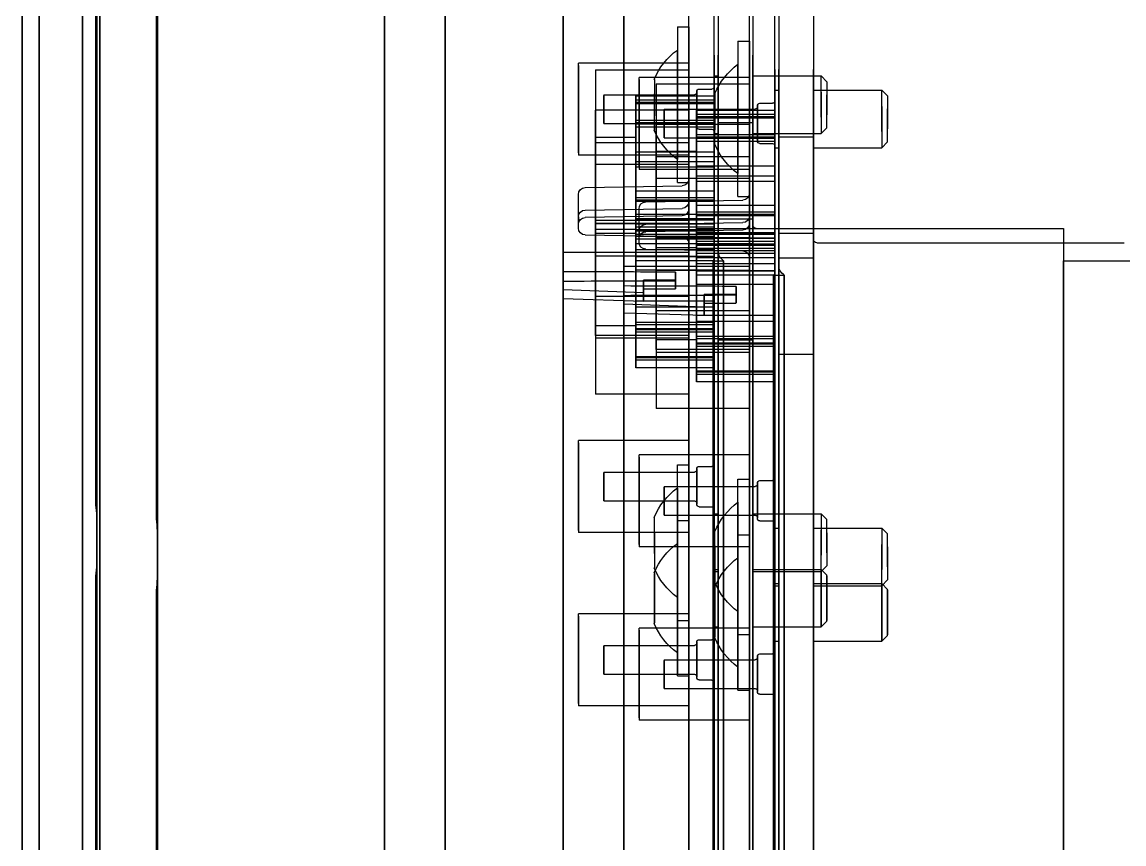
# Model space of a CAD drawing. Header units: millimetres. Extents: x -69706 to 52883, y -6882 to 68885.
# Drawn here: x 7140.2 to 7236, y 26265.9 to 26337.3 of the extents above; entities that cross this region are included whole.
import ezdxf

# ---------------------------------------------------------------- set-up
doc = ezdxf.new("R2010")
doc.units = ezdxf.units.MM
doc.layers.add('ac-SB', color=7, linetype='Continuous', lineweight=13)

# ---------------------------------------------------------------- blocks, each defined once
blk = doc.blocks.new('A$C15852BBE')
at = {"layer": 'ac-SB', "lineweight": -3}
for p, q in [((6002.31, 839.098), (6002.31, 1129.098)), ((6002.31, 1129.098), (6002.31, 839.098)), ((6007.577, 837.859), (6007.577, 1127.859)), ((6007.577, 1127.859), (6007.577, 837.859)), ((6027.31, 1124.098), (6027.31, 885.103)), ((6032.31, 1123.348), (6032.31, 844.848)), ((6032.31, 844.848), (6032.31, 1123.348)), ((6033.81, 885.103), (6033.81, 1124.098)), ((6032.577, 1122.859), (6032.577, 883.864)), ((6039.077, 883.864), (6039.077, 1122.859)), ((6037.577, 1122.109), (6037.577, 843.609)), ((6037.577, 843.609), (6037.577, 1122.109)), ((6032.31, 1120.237), (6032.31, 866.198)), ((6037.577, 1118.998), (6037.577, 864.959)), ((6027.31, 1111.032), (6027.31, 857.163)), ((6027.31, 857.163), (6027.31, 1111.032)), ((6033.81, 857.163), (6033.81, 1111.032)), ((6033.81, 1111.032), (6033.81, 857.163)), ((6032.577, 1109.794), (6032.577, 855.924)), ((6032.577, 855.924), (6032.577, 1109.794)), ((6039.077, 855.924), (6039.077, 1109.794)), ((6039.077, 1109.794), (6039.077, 855.924)), ((5970.31, 1101.598), (5970.31, 872.349)), ((5973.31, 1101.598), (5973.31, 872.349)), ((5973.66, 872.349), (5973.66, 1101.598)), ((5975.86, 872.349), (5975.86, 1101.598)), ((6032.31, 847.959), (6032.31, 1101.997)), ((5975.577, 1100.359), (5975.577, 871.11)), ((5978.577, 1100.359), (5978.577, 871.11)), ((5978.927, 871.11), (5978.927, 1100.359)), ((5981.127, 871.11), (5981.127, 1100.359)), ((5986.79, 1101.098), (5986.79, 867.098)), ((5986.79, 867.098), (5986.79, 1101.098)), ((6037.577, 846.72), (6037.577, 1100.759)), ((5992.057, 1099.859), (5992.057, 865.859)), ((5992.057, 865.859), (5992.057, 1099.859)), ((5970.31, 866.598), (5970.31, 1095.847)), ((5973.31, 866.598), (5973.31, 1095.847)), ((5973.66, 1095.847), (5973.66, 866.598)), ((5975.86, 1095.847), (5975.86, 866.598)), ((5975.577, 865.359), (5975.577, 1094.608)), ((5978.577, 865.359), (5978.577, 1094.608)), ((5978.927, 1094.608), (5978.927, 865.359)), ((5981.127, 1094.608), (5981.127, 865.359)), ((6027.31, 844.098), (6027.31, 1083.093)), ((6033.81, 1083.093), (6033.81, 844.098)), ((6032.577, 842.859), (6032.577, 1081.854)), ((6039.077, 1081.854), (6039.077, 842.859)), ((5970.31, 892.002), (5970.31, 1081.096)), ((5948.577, 1079.559), (5948.577, 890.892)), ((5975.577, 890.763), (5975.577, 1079.857)), ((5973.31, 1078.845), (5973.31, 893.988)), ((5975.86, 1078.723), (5975.86, 894.104)), ((5972.842, 894.794), (5972.842, 1077.998)), ((5973.66, 1078.098), (5973.66, 894.699)), ((5973.76, 894.794), (5973.76, 1077.998)), ((5978.577, 1077.606), (5978.577, 892.749)), ((5981.127, 1077.484), (5981.127, 892.865)), ((5948.577, 1076.759), (5948.577, 888.959)), ((5948.577, 888.959), (5948.577, 1076.759)), ((5978.109, 893.555), (5978.109, 1076.759)), ((5978.927, 1076.859), (5978.927, 893.46)), ((5979.027, 893.555), (5979.027, 1076.759)), ((5970.31, 1076.194), (5970.31, 887.099)), ((5948.577, 886.159), (5948.577, 1074.826)), ((5975.577, 1074.955), (5975.577, 885.86)), ((5973.31, 889.351), (5973.31, 1074.207)), ((5973.66, 890.098), (5973.66, 1073.497)), ((5975.86, 889.473), (5975.86, 1074.092)), ((5972.842, 1073.402), (5972.842, 890.198)), ((5973.76, 1073.402), (5973.76, 890.198)), ((5978.577, 888.112), (5978.577, 1072.968)), ((5981.127, 888.234), (5981.127, 1072.853)), ((5978.109, 1072.163), (5978.109, 888.959)), ((5978.927, 888.859), (5978.927, 1072.258)), ((5979.027, 1072.163), (5979.027, 888.959)), ((5986.79, 894.104), (5986.79, 1067.111)), ((5992.057, 892.865), (5992.057, 1065.872)), ((6027.31, 917.411), (6027.31, 1050.785)), ((6027.31, 1050.785), (6027.31, 917.411)), ((6027.385, 1050.603), (6027.385, 917.593)), ((6027.385, 917.593), (6027.385, 1050.603)), ((6032.577, 916.172), (6032.577, 1049.546)), ((6032.577, 1049.546), (6032.577, 916.172)), ((6032.652, 1049.364), (6032.652, 916.354)), ((6032.652, 916.354), (6032.652, 1049.364)), ((5986.79, 1005.893), (5986.79, 889.473)), ((5992.057, 1004.654), (5992.057, 888.234)), ((5975.577, 939.14), (5975.577, 971.682)), ((5975.577, 971.682), (5975.577, 939.14)), ((6002.31, 867.792), (6002.31, 957.634)), ((6002.31, 957.634), (6002.31, 867.792)), ((6027.31, 957.634), (6027.31, 867.792)), ((6027.31, 867.792), (6027.31, 957.634)), ((5970.31, 956.435), (5970.31, 938.315)), ((5970.31, 938.315), (5970.31, 956.435)), ((6007.577, 866.553), (6007.577, 956.395)), ((6007.577, 956.395), (6007.577, 866.553)), ((6032.577, 956.395), (6032.577, 866.553)), ((6032.577, 866.553), (6032.577, 956.395)), ((5975.577, 955.196), (5975.577, 937.076)), ((5975.577, 937.076), (5975.577, 955.196)), ((5970.31, 923.87), (5970.31, 940.379)), ((5970.31, 940.379), (5970.31, 923.87)), ((5975.577, 922.631), (5975.577, 939.14)), ((5975.577, 939.14), (5975.577, 922.631)), ((5970.31, 938.315), (5970.31, 922.064)), ((5970.31, 922.064), (5970.31, 938.315)), ((5975.577, 937.076), (5975.577, 920.825)), ((5975.577, 920.825), (5975.577, 937.076)), ((5975.86, 928.87), (5975.86, 921.065)), ((5975.86, 928.87), (5985.46, 928.87)), ((5975.86, 920.87), (5975.86, 928.674)), ((5985.46, 921.065), (5985.46, 928.87)), ((5985.46, 928.674), (5985.46, 920.87)), ((5981.127, 927.631), (5981.127, 919.827)), ((5981.127, 927.631), (5990.727, 927.631)), ((5981.127, 919.631), (5981.127, 927.435)), ((5990.727, 919.827), (5990.727, 927.631)), ((5990.727, 927.435), (5990.727, 919.631)), ((5973.66, 926.82), (5973.66, 923.015)), ((5973.66, 926.785), (5973.66, 926.724)), ((5973.66, 922.92), (5973.66, 926.724)), ((5974.96, 926.62), (5973.86, 926.62)), ((5975.16, 926.42), (5975.16, 923.396)), ((5975.16, 926.405), (5975.16, 926.344)), ((5975.16, 923.32), (5975.16, 926.344)), ((5975.16, 926.32), (5975.16, 923.491)), ((5975.16, 926.306), (5975.16, 926.249)), ((5975.16, 923.42), (5975.16, 926.249)), ((5975.166, 923.445), (5975.166, 926.368)), ((5975.166, 926.354), (5975.166, 926.295)), ((5975.166, 926.295), (5975.166, 923.371)), ((5983.26, 926.12), (5975.36, 926.12)), ((5975.86, 926.26), (5975.86, 912.929)), ((5976.86, 926.26), (5975.86, 926.26)), ((5975.86, 912.76), (5975.86, 926.091)), ((5976.86, 926.26), (5976.86, 912.929)), ((5976.86, 912.76), (5976.86, 926.091)), ((5983.26, 926.12), (5983.26, 923.681)), ((5983.26, 923.62), (5983.26, 926.059)), ((5978.927, 925.581), (5978.927, 921.776)), ((5978.927, 925.546), (5978.927, 925.485)), ((5978.927, 921.681), (5978.927, 925.485)), ((5980.227, 925.381), (5979.127, 925.381)), ((5980.427, 925.181), (5980.427, 922.157)), ((5980.427, 925.166), (5980.427, 925.105)), ((5980.427, 922.081), (5980.427, 925.105)), ((5980.427, 925.081), (5980.427, 922.252)), ((5980.427, 925.067), (5980.427, 925.01)), ((5980.433, 922.206), (5980.433, 925.129)), ((5980.433, 925.115), (5980.433, 925.056)), ((5980.433, 925.056), (5980.433, 922.132)), ((5976.86, 914.879), (5976.86, 924.26)), ((5976.86, 924.141), (5976.86, 914.76)), ((5980.427, 922.181), (5980.427, 925.01)), ((5988.527, 924.881), (5980.627, 924.881)), ((5981.127, 925.021), (5981.127, 911.69)), ((5982.127, 925.021), (5981.127, 925.021)), ((5981.127, 911.521), (5981.127, 924.852)), ((5982.127, 925.021), (5982.127, 911.69)), ((5982.127, 911.521), (5982.127, 924.852)), ((5988.527, 924.881), (5988.527, 922.442)), ((5988.527, 922.381), (5988.527, 924.82)), ((5970.31, 909.818), (5970.31, 923.87)), ((5970.31, 923.87), (5970.31, 909.818)), ((5975.16, 923.491), (5975.16, 923.434)), ((5975.16, 923.396), (5975.16, 923.335)), ((5983.26, 923.62), (5975.36, 923.62)), ((5973.66, 923.015), (5973.66, 922.955)), ((5974.96, 923.12), (5973.86, 923.12)), ((5975.577, 908.579), (5975.577, 922.631)), ((5975.577, 922.631), (5975.577, 908.579)), ((5980.427, 922.252), (5980.427, 922.195)), ((5988.527, 922.381), (5980.627, 922.381)), ((5982.127, 913.64), (5982.127, 923.021)), ((5982.127, 922.902), (5982.127, 913.521)), ((5963.86, 921.51), (5964.36, 922.01)), ((5963.86, 921.514), (5963.86, 917.56)), ((5963.86, 917.56), (5963.86, 921.462)), ((5964.36, 917.072), (5964.36, 922.01)), ((5970.31, 922.01), (5964.36, 922.01)), ((5964.36, 921.948), (5964.36, 917.072)), ((5970.31, 922.064), (5970.31, 908.343)), ((5970.31, 908.343), (5970.31, 922.064)), ((5970.31, 917.072), (5970.31, 922.01)), ((5970.31, 921.947), (5970.31, 917.01)), ((5973.31, 917.072), (5973.31, 922.01)), ((5973.66, 922.01), (5973.31, 922.01)), ((5973.31, 921.947), (5973.31, 917.01)), ((5973.66, 922.01), (5973.66, 917.072)), ((5973.66, 917.01), (5973.66, 921.947)), ((5975.86, 911.762), (5975.86, 921.441)), ((5976.86, 921.441), (5975.86, 921.441)), ((5976.86, 911.762), (5976.86, 921.441)), ((5978.86, 921.709), (5978.86, 917.366)), ((5978.86, 917.311), (5978.86, 921.654)), ((5978.927, 921.776), (5978.927, 921.716)), ((5980.227, 921.881), (5979.127, 921.881)), ((5980.427, 922.157), (5980.427, 922.096)), ((5969.127, 920.271), (5969.627, 920.771)), ((5969.127, 920.275), (5969.127, 916.321)), ((5969.627, 915.834), (5969.627, 920.771)), ((5975.577, 920.771), (5969.627, 920.771)), ((5969.627, 920.709), (5969.627, 915.834)), ((5975.577, 920.825), (5975.577, 907.105)), ((5975.577, 907.105), (5975.577, 920.825)), ((5975.577, 915.834), (5975.577, 920.771)), ((5975.577, 920.708), (5975.577, 915.771)), ((5975.86, 920.87), (5985.46, 920.87)), ((5978.577, 915.834), (5978.577, 920.771)), ((5978.927, 920.771), (5978.577, 920.771)), ((5978.577, 920.708), (5978.577, 915.771)), ((5978.927, 920.771), (5978.927, 915.834)), ((5978.927, 915.771), (5978.927, 920.708)), ((5984.127, 920.47), (5984.127, 916.127)), ((5984.127, 916.072), (5984.127, 920.415)), ((5969.127, 916.321), (5969.127, 920.223)), ((5976.86, 919.441), (5976.86, 912.63)), ((5981.127, 910.523), (5981.127, 920.202)), ((5982.127, 920.202), (5981.127, 920.202)), ((5981.127, 919.631), (5990.727, 919.631)), ((5982.127, 910.523), (5982.127, 920.202)), ((5963.86, 917.56), (5963.86, 917.51)), ((5963.86, 917.51), (5964.36, 917.01)), ((5975.86, 917.619), (5975.86, 907.941)), ((5976.86, 917.619), (5976.86, 907.941)), ((5982.127, 918.202), (5982.127, 911.391)), ((6027.31, 916.907), (6027.31, 917.411)), ((6027.31, 916.908), (6027.31, 917.411)), ((5963.86, 916.691), (5964.36, 917.191)), ((5963.86, 913.823), (5963.86, 916.691)), ((5964.36, 917.191), (5964.36, 913.606)), ((5970.31, 917.191), (5964.36, 917.191)), ((5964.36, 917.072), (5964.36, 917.01)), ((5970.31, 917.01), (5964.36, 917.01)), ((5970.31, 917.191), (5970.31, 913.606)), ((5973.31, 917.191), (5973.31, 913.606)), ((5973.66, 917.191), (5973.31, 917.191)), ((5973.66, 917.01), (5973.31, 917.01)), ((5973.66, 913.606), (5973.66, 917.191)), ((5976.86, 909.941), (5976.86, 916.752)), ((5978.86, 913.737), (5978.86, 916.89)), ((6027.31, 916.558), (6027.31, 916.908)), ((6027.31, 916.558), (6027.31, 916.907)), ((6027.31, 912.409), (6027.31, 916.558)), ((6027.31, 916.558), (6027.31, 912.409)), ((5963.86, 915.558), (5963.86, 912.691)), ((5964.36, 912.191), (5964.36, 915.775)), ((5969.127, 916.321), (5969.127, 916.271)), ((5969.127, 916.271), (5969.627, 915.771)), ((5969.127, 915.452), (5969.627, 915.952)), ((5969.627, 915.952), (5969.627, 912.367)), ((5975.577, 915.952), (5969.627, 915.952)), ((5969.627, 915.834), (5969.627, 915.771)), ((5975.577, 915.771), (5969.627, 915.771)), ((5970.31, 912.191), (5970.31, 915.775)), ((5973.31, 912.191), (5973.31, 915.775)), ((5973.66, 915.775), (5973.66, 912.191)), ((5975.577, 915.952), (5975.577, 912.367)), ((5978.577, 915.952), (5978.577, 912.367)), ((5978.927, 915.952), (5978.577, 915.952)), ((5978.927, 915.771), (5978.577, 915.771)), ((5978.86, 915.645), (5978.86, 912.492)), ((5978.927, 912.367), (5978.927, 915.952)), ((5981.127, 916.38), (5981.127, 906.702)), ((5982.127, 916.38), (5982.127, 906.702)), ((5982.127, 908.702), (5982.127, 915.513)), ((5984.127, 912.498), (5984.127, 915.651)), ((6032.577, 915.668), (6032.577, 916.172)), ((6032.577, 915.669), (6032.577, 916.172)), ((6032.577, 915.319), (6032.577, 915.669)), ((6032.577, 915.319), (6032.577, 915.668)), ((5969.127, 912.584), (5969.127, 915.452)), ((5969.627, 910.952), (5969.627, 914.536)), ((5975.577, 910.952), (5975.577, 914.536)), ((5978.577, 910.952), (5978.577, 914.536)), ((5978.927, 914.536), (5978.927, 910.952)), ((6032.577, 911.17), (6032.577, 915.319)), ((6032.577, 915.319), (6032.577, 911.17)), ((5969.127, 914.32), (5969.127, 911.452)), ((5975.86, 913.814), (5975.86, 906.01)), ((5975.86, 913.814), (5985.46, 913.814)), ((5975.86, 905.814), (5975.86, 913.619)), ((5984.127, 914.406), (5984.127, 911.253)), ((5985.46, 906.01), (5985.46, 913.814)), ((5985.46, 913.619), (5985.46, 905.814)), ((5963.86, 912.691), (5964.36, 912.191)), ((5976.86, 912.76), (5975.86, 912.76)), ((5970.31, 912.191), (5964.36, 912.191)), ((5973.66, 912.191), (5973.31, 912.191)), ((5973.66, 911.764), (5973.66, 907.96)), ((5973.66, 911.73), (5973.66, 911.669)), ((5973.66, 907.864), (5973.66, 911.669)), ((5981.127, 912.575), (5981.127, 904.771)), ((5981.127, 912.575), (5990.727, 912.575)), ((5981.127, 904.575), (5981.127, 912.38)), ((5990.727, 904.771), (5990.727, 912.575)), ((5990.727, 912.38), (5990.727, 904.575)), ((6027.31, 911.784), (6027.31, 912.409)), ((6027.31, 911.783), (6027.31, 912.409)), ((6027.31, 911.201), (6027.31, 911.784)), ((6027.31, 911.201), (6027.31, 911.783)), ((5969.127, 911.452), (5969.627, 910.952)), ((5975.577, 910.952), (5969.627, 910.952)), ((5974.96, 911.564), (5973.86, 911.564)), ((5975.16, 911.364), (5975.16, 908.34)), ((5975.16, 911.349), (5975.16, 911.289)), ((5975.16, 908.264), (5975.16, 911.289)), ((5975.16, 911.264), (5975.16, 908.435)), ((5975.16, 911.25), (5975.16, 911.193)), ((5975.16, 908.364), (5975.16, 911.193)), ((5975.166, 908.389), (5975.166, 911.313)), ((5975.166, 911.298), (5975.166, 911.24)), ((5975.166, 911.24), (5975.166, 908.316)), ((5983.26, 911.064), (5975.36, 911.064)), ((5978.927, 910.952), (5978.577, 910.952)), ((5982.127, 911.521), (5981.127, 911.521)), ((5983.26, 911.064), (5983.26, 908.626)), ((5983.26, 908.564), (5983.26, 911.003)), ((6027.31, 844.514), (6027.31, 911.2)), ((6027.31, 911.2), (6027.31, 844.514)), ((6027.385, 911.399), (6027.385, 844.894)), ((6027.385, 844.894), (6027.385, 911.399)), ((6032.577, 910.545), (6032.577, 911.17)), ((6032.577, 910.544), (6032.577, 911.17)), ((5970.31, 898.797), (5970.31, 909.818)), ((5970.31, 909.818), (5970.31, 898.797)), ((5978.927, 910.525), (5978.927, 906.721)), ((5978.927, 910.491), (5978.927, 910.43)), ((5978.927, 906.625), (5978.927, 910.43)), ((5980.227, 910.325), (5979.127, 910.325)), ((5980.427, 910.125), (5980.427, 907.101)), ((5980.427, 910.11), (5980.427, 910.05)), ((5980.427, 907.025), (5980.427, 910.05)), ((5980.427, 910.025), (5980.427, 907.196)), ((5980.427, 910.011), (5980.427, 909.955)), ((5980.427, 907.125), (5980.427, 909.955)), ((5980.433, 907.15), (5980.433, 910.074)), ((5980.433, 910.059), (5980.433, 910.001)), ((5980.433, 910.001), (5980.433, 907.077)), ((5988.527, 909.825), (5980.627, 909.825)), ((5988.527, 909.825), (5988.527, 907.387)), ((5988.527, 907.325), (5988.527, 909.764)), ((6032.577, 909.962), (6032.577, 910.545)), ((6032.577, 909.962), (6032.577, 910.544)), ((6032.577, 843.275), (6032.577, 909.961)), ((6032.577, 909.961), (6032.577, 843.275)), ((6032.652, 910.16), (6032.652, 843.655)), ((6032.652, 843.655), (6032.652, 910.16)), ((5970.31, 908.343), (5970.31, 897.714)), ((5970.31, 897.714), (5970.31, 908.343)), ((5973.66, 907.96), (5973.66, 907.899)), ((5974.96, 908.064), (5973.86, 908.064)), ((5975.16, 908.435), (5975.16, 908.378)), ((5975.16, 908.34), (5975.16, 908.279)), ((5983.26, 908.564), (5975.36, 908.564)), ((5975.577, 897.558), (5975.577, 908.579)), ((5975.577, 908.579), (5975.577, 897.558)), ((5976.86, 907.941), (5975.86, 907.941)), ((5975.577, 907.105), (5975.577, 896.475)), ((5975.577, 896.475), (5975.577, 907.105)), ((5980.427, 907.196), (5980.427, 907.14)), ((5980.427, 907.101), (5980.427, 907.041)), ((5988.527, 907.325), (5980.627, 907.325)), ((5978.927, 906.721), (5978.927, 906.66)), ((5980.227, 906.825), (5979.127, 906.825)), ((5982.127, 906.702), (5981.127, 906.702)), ((5975.86, 905.814), (5985.46, 905.814)), ((5981.127, 904.575), (5990.727, 904.575)), ((5975.86, 901.802), (5983.96, 901.802)), ((5975.86, 896.679), (5975.86, 901.802)), ((5975.86, 901.802), (5975.86, 896.938)), ((5983.96, 896.679), (5983.96, 901.802)), ((5983.96, 896.938), (5983.96, 901.802)), ((5981.127, 900.563), (5989.227, 900.563)), ((5981.127, 895.44), (5981.127, 900.563)), ((5981.127, 900.563), (5981.127, 895.699)), ((5989.227, 895.44), (5989.227, 900.563)), ((5989.227, 895.699), (5989.227, 900.563)), ((5973.66, 899.492), (5980.46, 899.492)), ((5973.66, 895.554), (5973.66, 899.492)), ((5973.66, 899.492), (5973.66, 898.838)), ((5980.46, 899.492), (5980.46, 898.838)), ((5980.46, 895.554), (5980.46, 899.492)), ((5970.31, 898.797), (5970.31, 891.256)), ((5970.31, 891.256), (5970.31, 898.797)), ((5973.66, 898.838), (5980.46, 898.838)), ((5973.66, 898.838), (5973.66, 898.634)), ((5973.66, 898.634), (5973.66, 898.512)), ((5980.46, 898.599), (5973.66, 898.599)), ((5973.66, 898.599), (5973.66, 896.403)), ((5980.46, 898.512), (5973.66, 898.512)), ((5978.927, 898.254), (5985.727, 898.254)), ((5978.927, 894.315), (5978.927, 898.254)), ((5978.927, 898.254), (5978.927, 897.599)), ((5980.46, 898.838), (5980.46, 898.634)), ((5980.46, 898.634), (5980.46, 898.512)), ((5980.46, 898.599), (5980.46, 896.403)), ((5985.727, 898.254), (5985.727, 897.599)), ((5985.727, 894.315), (5985.727, 898.254)), ((5970.31, 892.006), (5970.31, 897.714)), ((5970.31, 897.714), (5970.31, 892.006)), ((5975.577, 897.558), (5975.577, 890.017)), ((5975.577, 890.017), (5975.577, 897.558)), ((5978.927, 897.599), (5985.727, 897.599)), ((5978.927, 897.599), (5978.927, 897.395)), ((5978.927, 897.395), (5978.927, 897.273)), ((5985.727, 897.36), (5978.927, 897.36)), ((5978.927, 897.36), (5978.927, 895.164)), ((5985.727, 897.599), (5985.727, 897.395)), ((5985.727, 897.395), (5985.727, 897.273)), ((5985.727, 897.36), (5985.727, 895.164)), ((5973.31, 897.063), (5970.31, 897.063)), ((5970.31, 897.063), (5970.31, 890.191)), ((5973.31, 897.063), (5973.31, 890.191)), ((5973.66, 896.403), (5980.46, 896.403)), ((5973.66, 896.403), (5973.66, 896.199)), ((5975.577, 890.767), (5975.577, 896.475)), ((5975.577, 896.475), (5975.577, 890.767)), ((5975.86, 896.938), (5983.96, 896.938)), ((5975.86, 896.938), (5975.86, 886.95)), ((5975.86, 896.679), (5983.96, 896.679)), ((5975.86, 886.692), (5975.86, 896.679)), ((5985.727, 897.273), (5978.927, 897.273)), ((5980.46, 896.403), (5980.46, 896.199)), ((5983.96, 886.95), (5983.96, 896.938)), ((5983.96, 896.679), (5983.96, 886.692)), ((5973.66, 896.199), (5973.66, 896.077)), ((5980.46, 896.164), (5973.66, 896.164)), ((5973.66, 896.164), (5973.66, 895.753)), ((5980.46, 896.077), (5973.66, 896.077)), ((5973.66, 895.753), (5980.46, 895.753)), ((5973.66, 895.753), (5973.66, 888.075)), ((5973.66, 895.554), (5980.46, 895.554)), ((5973.66, 894.21), (5973.66, 895.554)), ((5978.577, 895.825), (5975.577, 895.825)), ((5975.577, 895.825), (5975.577, 888.952)), ((5978.577, 895.825), (5978.577, 888.952)), ((5980.46, 896.199), (5980.46, 896.077)), ((5980.46, 896.164), (5980.46, 895.753)), ((5983.96, 895.815), (5980.46, 895.815)), ((5980.46, 888.01), (5980.46, 895.815)), ((5980.46, 895.753), (5980.46, 888.075)), ((5980.46, 895.619), (5980.46, 887.815)), ((5980.46, 894.21), (5980.46, 895.554)), ((5981.127, 895.699), (5989.227, 895.699)), ((5981.127, 895.699), (5981.127, 885.712)), ((5981.127, 895.44), (5989.227, 895.44)), ((5981.127, 885.453), (5981.127, 895.44)), ((5983.96, 895.815), (5983.96, 888.01)), ((5983.96, 887.815), (5983.96, 895.619)), ((5989.227, 885.712), (5989.227, 895.699)), ((5989.227, 895.44), (5989.227, 885.453)), ((5972.842, 894.642), (5972.842, 894.794)), ((5972.842, 890.198), (5972.842, 894.642)), ((5973.76, 890.198), (5973.76, 894.794)), ((5978.927, 895.164), (5985.727, 895.164)), ((5978.927, 895.164), (5978.927, 894.96)), ((5978.927, 894.96), (5978.927, 894.838)), ((5985.727, 894.925), (5978.927, 894.925)), ((5978.927, 894.925), (5978.927, 894.514)), ((5985.727, 894.838), (5978.927, 894.838)), ((5978.927, 894.514), (5985.727, 894.514)), ((5978.927, 894.514), (5978.927, 886.836)), ((5985.727, 895.164), (5985.727, 894.96)), ((5985.727, 894.96), (5985.727, 894.838)), ((5985.727, 894.925), (5985.727, 894.514)), ((5989.227, 894.576), (5985.727, 894.576)), ((5985.727, 886.771), (5985.727, 894.576)), ((5985.727, 894.514), (5985.727, 886.836)), ((5989.227, 894.576), (5989.227, 886.771)), ((5973.31, 893.988), (5973.31, 893.835)), ((5980.46, 894.21), (5973.66, 894.21)), ((5973.66, 894.092), (5973.66, 894.21)), ((5973.66, 893.72), (5973.66, 894.092)), ((5973.66, 893.72), (5980.46, 893.72)), ((5973.66, 889.21), (5973.66, 893.72)), ((5978.109, 893.403), (5978.109, 893.555)), ((5978.927, 894.315), (5985.727, 894.315)), ((5978.927, 892.971), (5978.927, 894.315)), ((5979.027, 888.959), (5979.027, 893.555)), ((5979.81, 892.964), (5979.81, 893.726)), ((5979.81, 893.726), (5979.81, 892.648)), ((5979.81, 893.726), (5986.79, 893.516)), ((5980.46, 894.092), (5980.46, 894.21)), ((5980.46, 893.72), (5980.46, 894.092)), ((5980.46, 889.21), (5980.46, 893.72)), ((5985.727, 894.38), (5985.727, 886.576)), ((5985.727, 892.971), (5985.727, 894.315)), ((5986.79, 891.967), (5986.79, 894.104)), ((5986.79, 892.703), (5986.79, 893.516)), ((5986.79, 893.516), (5986.79, 891.967)), ((5989.227, 886.576), (5989.227, 894.38)), ((5970.31, 886.563), (5970.31, 893.436)), ((5973.31, 886.563), (5973.31, 893.436)), ((5975.86, 893.306), (5983.96, 893.306)), ((5975.86, 886.962), (5975.86, 893.306)), ((5975.86, 893.306), (5975.86, 889.796)), ((5979.81, 892.648), (5977.01, 892.638)), ((5977.01, 891.936), (5977.01, 892.629)), ((5977.01, 892.629), (5977.01, 891.888)), ((5978.109, 888.959), (5978.109, 893.403)), ((5978.577, 892.749), (5978.577, 892.597)), ((5985.727, 892.971), (5978.927, 892.971)), ((5978.927, 892.853), (5978.927, 892.971)), ((5978.927, 892.481), (5978.927, 892.853)), ((5979.81, 891.886), (5979.81, 892.964)), ((5986.79, 892.703), (5979.81, 892.964)), ((5979.81, 892.648), (5979.81, 891.886)), ((5983.96, 893.306), (5983.96, 889.796)), ((5983.96, 893.306), (5983.96, 886.962)), ((5985.727, 892.853), (5985.727, 892.971)), ((5985.727, 892.481), (5985.727, 892.853)), ((5986.79, 891.154), (5986.79, 892.703)), ((5992.057, 890.728), (5992.057, 892.865)), ((5970.31, 891.845), (5970.31, 892.006)), ((5970.31, 891.845), (5970.31, 887.693)), ((5970.31, 891.845), (5970.31, 887.693)), ((5975.577, 885.325), (5975.577, 892.197)), ((5977.01, 891.193), (5977.01, 891.936)), ((5977.01, 891.896), (5979.81, 891.886)), ((5977.01, 891.888), (5977.01, 891.194)), ((5978.577, 885.325), (5978.577, 892.197)), ((5978.927, 892.481), (5985.727, 892.481)), ((5978.927, 887.971), (5978.927, 892.481)), ((5981.127, 892.067), (5989.227, 892.067)), ((5981.127, 885.723), (5981.127, 892.067)), ((5981.127, 892.067), (5981.127, 888.557)), ((5985.077, 891.726), (5985.077, 892.488)), ((5985.077, 892.488), (5985.077, 891.409)), ((5985.077, 892.488), (5992.057, 892.277)), ((5985.077, 890.647), (5985.077, 891.726)), ((5992.057, 891.464), (5985.077, 891.726)), ((5985.727, 887.971), (5985.727, 892.481)), ((5989.227, 892.067), (5989.227, 888.557)), ((5989.227, 892.067), (5989.227, 885.723)), ((5992.057, 891.464), (5992.057, 892.277)), ((5992.057, 892.277), (5992.057, 890.728)), ((5970.31, 891.256), (5970.31, 887.504)), ((5970.31, 887.504), (5970.31, 891.256)), ((5973.66, 891.028), (5980.46, 891.028)), ((5973.66, 890.174), (5973.66, 891.028)), ((5973.66, 891.028), (5973.66, 888.329)), ((5975.577, 890.606), (5975.577, 890.767)), ((5975.577, 890.606), (5975.577, 886.454)), ((5975.577, 890.606), (5975.577, 886.454)), ((5980.46, 891.028), (5980.46, 888.329)), ((5980.46, 890.174), (5980.46, 891.028)), ((5985.077, 891.409), (5982.277, 891.399)), ((5982.277, 890.697), (5982.277, 891.39)), ((5982.277, 891.39), (5982.277, 890.649)), ((5982.277, 889.955), (5982.277, 890.698)), ((5982.277, 890.657), (5985.077, 890.647)), ((5982.277, 890.649), (5982.277, 889.955)), ((5985.077, 891.409), (5985.077, 890.647)), ((5992.057, 889.915), (5992.057, 891.464)), ((5973.76, 890.198), (5972.842, 890.198)), ((5973.76, 890.198), (5972.842, 890.198)), ((5973.76, 890.198), (5973.66, 890.098)), ((5980.46, 890.174), (5973.66, 890.174)), ((5973.66, 889.969), (5973.66, 890.174)), ((5973.66, 889.807), (5973.66, 889.969)), ((5973.66, 889.863), (5980.46, 889.863)), ((5973.66, 886.998), (5973.66, 889.863)), ((5980.46, 889.807), (5973.66, 889.807)), ((5975.577, 890.017), (5975.577, 886.265)), ((5975.577, 886.265), (5975.577, 890.017)), ((5975.86, 889.796), (5983.96, 889.796)), ((5975.86, 889.796), (5975.86, 879.943)), ((5978.927, 889.789), (5985.727, 889.789)), ((5978.927, 888.935), (5978.927, 889.789)), ((5978.927, 889.789), (5978.927, 887.091)), ((5980.46, 889.969), (5980.46, 890.174)), ((5980.46, 889.807), (5980.46, 889.969)), ((5980.46, 886.998), (5980.46, 889.863)), ((5983.96, 879.943), (5983.96, 889.796)), ((5985.727, 889.789), (5985.727, 887.091)), ((5985.727, 888.935), (5985.727, 889.789)), ((5948.577, 888.959), (5911.113, 888.959)), ((5948.577, 888.959), (5911.113, 888.959)), ((5973.31, 888.703), (5970.31, 888.703)), ((5970.31, 888.703), (5970.31, 881.831)), ((5973.31, 888.703), (5973.31, 881.831)), ((5980.46, 889.21), (5973.66, 889.21)), ((5973.66, 889.093), (5973.66, 889.21)), ((5973.66, 888.72), (5973.66, 889.093)), ((5973.66, 888.72), (5980.46, 888.72)), ((5973.66, 887.876), (5973.66, 888.72)), ((5975.86, 889.473), (5986.79, 889.473)), ((5975.86, 888.704), (5975.86, 885.628)), ((5979.027, 888.959), (5978.109, 888.959)), ((5979.027, 888.959), (5978.109, 888.959)), ((5979.027, 888.959), (5978.927, 888.859)), ((5985.727, 888.935), (5978.927, 888.935)), ((5978.927, 888.73), (5978.927, 888.935)), ((5978.927, 888.568), (5978.927, 888.73)), ((5980.46, 889.093), (5980.46, 889.21)), ((5980.46, 888.72), (5980.46, 889.093)), ((5980.46, 887.876), (5980.46, 888.72)), ((5985.727, 888.73), (5985.727, 888.935)), ((5985.727, 888.568), (5985.727, 888.73)), ((5973.66, 887.003), (5973.66, 888.329)), ((5973.66, 888.329), (5980.46, 888.329)), ((5980.46, 888.075), (5973.66, 888.075)), ((5973.66, 888.075), (5973.66, 887.514)), ((5980.46, 887.876), (5973.66, 887.876)), ((5973.66, 884.137), (5973.66, 887.876)), ((5975.86, 887.812), (5975.86, 887.943)), ((5975.86, 885.046), (5975.86, 887.812)), ((5984.871, 887.957), (5976.45, 888.104)), ((5978.927, 888.624), (5985.727, 888.624)), ((5978.927, 885.759), (5978.927, 888.624)), ((5985.727, 888.568), (5978.927, 888.568)), ((5985.727, 887.971), (5978.927, 887.971)), ((5978.927, 887.854), (5978.927, 887.971)), ((5978.927, 887.482), (5978.927, 887.854)), ((5980.46, 888.329), (5980.46, 887.003)), ((5980.46, 888.075), (5980.46, 887.514)), ((5980.46, 884.137), (5980.46, 887.876)), ((5983.96, 887.815), (5980.46, 887.815)), ((5981.127, 888.557), (5989.227, 888.557)), ((5981.127, 888.557), (5981.127, 878.704)), ((5981.127, 888.234), (5992.057, 888.234)), ((5985.727, 885.759), (5985.727, 888.624)), ((5985.727, 887.854), (5985.727, 887.971)), ((5985.727, 887.482), (5985.727, 887.854)), ((5989.227, 878.704), (5989.227, 888.557)), ((5970.01, 887.398), (5943.31, 887.398)), ((5970.31, 887.693), (5970.31, 887.098)), ((5970.31, 887.693), (5970.31, 887.098)), ((5980.46, 887.595), (5973.66, 887.595)), ((5973.66, 887.595), (5973.66, 887.263)), ((5973.66, 887.514), (5980.46, 887.514)), ((5980.46, 887.263), (5973.66, 887.263)), ((5973.66, 887.263), (5973.66, 884.949)), ((5973.66, 887.003), (5980.46, 887.003)), ((5973.66, 887.003), (5973.66, 886.858)), ((5980.46, 886.998), (5973.66, 886.998)), ((5973.66, 886.793), (5973.66, 886.998)), ((5973.66, 886.858), (5973.66, 886.52)), ((5973.66, 886.631), (5973.66, 886.793)), ((5978.577, 887.464), (5975.577, 887.464)), ((5975.577, 887.464), (5975.577, 880.592)), ((5975.86, 877.109), (5975.86, 886.962)), ((5975.86, 886.962), (5983.96, 886.962)), ((5983.96, 886.95), (5975.86, 886.95)), ((5975.86, 886.95), (5975.86, 881.828)), ((5978.577, 887.464), (5978.577, 880.592)), ((5978.927, 887.482), (5985.727, 887.482)), ((5978.927, 886.637), (5978.927, 887.482)), ((5978.927, 885.764), (5978.927, 887.091)), ((5978.927, 887.091), (5985.727, 887.091)), ((5985.727, 886.836), (5978.927, 886.836)), ((5978.927, 886.836), (5978.927, 886.275)), ((5980.46, 887.595), (5980.46, 887.263)), ((5983.96, 887.453), (5980.46, 887.453)), ((5980.46, 879.648), (5980.46, 887.453)), ((5980.46, 887.263), (5980.46, 884.949)), ((5980.46, 887.257), (5980.46, 879.453)), ((5980.46, 887.003), (5980.46, 886.858)), ((5980.46, 886.793), (5980.46, 886.998)), ((5980.46, 886.858), (5980.46, 886.52)), ((5980.46, 886.631), (5980.46, 886.793)), ((5981.127, 887.465), (5981.127, 884.389)), ((5990.138, 886.718), (5981.717, 886.865)), ((5983.96, 887.453), (5983.96, 879.648)), ((5983.96, 879.453), (5983.96, 887.257)), ((5983.96, 886.962), (5983.96, 877.109)), ((5983.96, 886.95), (5983.96, 881.828)), ((5985.46, 887.357), (5985.46, 884.706)), ((5985.46, 887.037), (5985.46, 884.486)), ((5985.727, 886.637), (5985.727, 887.482)), ((5985.727, 887.091), (5985.727, 885.764)), ((5985.727, 886.836), (5985.727, 886.275)), ((5975.277, 886.159), (5948.577, 886.159)), ((5973.31, 886.563), (5970.31, 886.563)), ((5973.66, 886.687), (5980.46, 886.687)), ((5973.66, 886.151), (5973.66, 886.687)), ((5980.46, 886.631), (5973.66, 886.631)), ((5980.46, 886.52), (5973.66, 886.52)), ((5973.66, 886.52), (5973.66, 882.071)), ((5973.66, 878.576), (5973.66, 886.151)), ((5980.46, 886.151), (5973.66, 886.151)), ((5975.577, 886.454), (5975.577, 885.859)), ((5975.577, 886.454), (5975.577, 885.859)), ((5975.86, 886.692), (5983.96, 886.692)), ((5975.86, 881.828), (5975.86, 886.692)), ((5976.45, 886.29), (5984.871, 886.437)), ((5984.871, 885.793), (5976.45, 885.646)), ((5985.727, 886.637), (5978.927, 886.637)), ((5978.927, 882.898), (5978.927, 886.637)), ((5985.727, 886.356), (5978.927, 886.356)), ((5978.927, 886.356), (5978.927, 886.024)), ((5978.927, 886.275), (5985.727, 886.275)), ((5985.727, 886.024), (5978.927, 886.024)), ((5978.927, 886.024), (5978.927, 883.71)), ((5980.46, 886.151), (5980.46, 886.687)), ((5980.46, 886.52), (5980.46, 882.071)), ((5980.46, 878.576), (5980.46, 886.151)), ((5981.127, 886.573), (5981.127, 886.704)), ((5981.127, 883.807), (5981.127, 886.573)), ((5983.96, 886.692), (5983.96, 881.828)), ((5985.46, 886.393), (5985.46, 886.701)), ((5985.727, 882.898), (5985.727, 886.637)), ((5989.227, 886.576), (5985.727, 886.576)), ((5985.727, 886.356), (5985.727, 886.024)), ((5989.227, 886.214), (5985.727, 886.214)), ((5985.727, 878.409), (5985.727, 886.214)), ((5985.727, 886.024), (5985.727, 883.71)), ((5985.727, 886.018), (5985.727, 878.214)), ((5989.227, 886.214), (5989.227, 878.409)), ((5989.227, 878.214), (5989.227, 886.018)), ((5990.727, 886.118), (5990.727, 883.467)), ((5990.727, 885.798), (5990.727, 883.247)), ((5970.31, 878.203), (5970.31, 885.075)), ((5973.31, 878.203), (5973.31, 885.075)), ((5980.46, 885.031), (5973.66, 885.031)), ((5973.66, 885.031), (5973.66, 884.698)), ((5973.66, 884.949), (5980.46, 884.949)), ((5978.577, 885.325), (5975.577, 885.325)), ((5975.86, 885.69), (5975.86, 883.564)), ((5975.86, 885.628), (5975.86, 883.089)), ((5978.927, 885.764), (5985.727, 885.764)), ((5978.927, 885.764), (5978.927, 885.619)), ((5985.727, 885.759), (5978.927, 885.759)), ((5978.927, 885.554), (5978.927, 885.759)), ((5978.927, 885.619), (5978.927, 885.281)), ((5978.927, 885.392), (5978.927, 885.554)), ((5978.927, 885.448), (5985.727, 885.448)), ((5978.927, 884.912), (5978.927, 885.448)), ((5985.727, 885.392), (5978.927, 885.392)), ((5985.727, 885.281), (5978.927, 885.281)), ((5978.927, 885.281), (5978.927, 880.832)), ((5978.927, 877.337), (5978.927, 884.912)), ((5985.727, 884.912), (5978.927, 884.912)), ((5980.46, 885.031), (5980.46, 884.698)), ((5981.127, 875.87), (5981.127, 885.723)), ((5981.127, 885.723), (5989.227, 885.723)), ((5989.227, 885.712), (5981.127, 885.712)), ((5981.127, 885.712), (5981.127, 880.589)), ((5981.127, 885.453), (5989.227, 885.453)), ((5981.127, 880.589), (5981.127, 885.453)), ((5981.717, 885.051), (5990.138, 885.198)), ((5985.727, 885.764), (5985.727, 885.619)), ((5985.727, 885.554), (5985.727, 885.759)), ((5985.727, 885.619), (5985.727, 885.281)), ((5985.727, 885.392), (5985.727, 885.554)), ((5985.727, 884.912), (5985.727, 885.448)), ((5985.727, 885.281), (5985.727, 880.832)), ((5985.727, 877.337), (5985.727, 884.912)), ((5989.227, 885.723), (5989.227, 875.87)), ((5989.227, 885.712), (5989.227, 880.589)), ((5989.227, 885.453), (5989.227, 880.589)), ((5990.727, 885.154), (5990.727, 885.462)), ((6033.81, 844.098), (6033.81, 885.103)), ((5980.46, 884.698), (5973.66, 884.698)), ((5973.66, 884.698), (5973.66, 884.137)), ((5980.46, 884.137), (5973.66, 884.137)), ((5980.46, 884.698), (5980.46, 884.137)), ((5981.127, 884.451), (5981.127, 882.325)), ((5981.127, 884.389), (5981.127, 881.85)), ((5990.138, 884.554), (5981.717, 884.407)), ((5985.46, 884.706), (5985.46, 884.436)), ((5975.577, 876.964), (5975.577, 883.836)), ((5975.86, 883.38), (5975.86, 883.564)), ((5975.86, 883.392), (5975.86, 873.713)), ((5976.86, 883.392), (5975.86, 883.392)), ((5984.871, 883.836), (5976.45, 883.689)), ((5976.86, 883.392), (5976.86, 873.713)), ((5978.577, 876.964), (5978.577, 883.836)), ((5985.727, 883.792), (5978.927, 883.792)), ((5978.927, 883.792), (5978.927, 883.459)), ((5978.927, 883.71), (5985.727, 883.71)), ((5985.727, 883.459), (5978.927, 883.459)), ((5978.927, 883.459), (5978.927, 882.898)), ((5985.727, 883.792), (5985.727, 883.459)), ((5985.727, 883.459), (5985.727, 882.898)), ((5990.727, 883.467), (5990.727, 883.197)), ((6039.077, 842.859), (6039.077, 883.864)), ((5973.66, 882.071), (5980.46, 882.071)), ((5973.66, 882.071), (5973.66, 881.925)), ((5985.727, 882.898), (5978.927, 882.898)), ((5980.46, 882.071), (5980.46, 881.925)), ((5981.127, 882.141), (5981.127, 882.325)), ((5981.127, 882.153), (5981.127, 872.474)), ((5982.127, 882.153), (5981.127, 882.153)), ((5990.138, 882.597), (5981.717, 882.45)), ((5982.127, 882.153), (5982.127, 872.474)), ((5973.66, 881.925), (5973.66, 881.587)), ((5973.66, 880.754), (5973.66, 881.587)), ((5980.46, 881.587), (5973.66, 881.587)), ((5975.86, 881.828), (5983.96, 881.828)), ((5975.86, 881.03), (5975.86, 873.226)), ((5975.86, 881.03), (5985.46, 881.03)), ((5976.86, 874.581), (5976.86, 881.392)), ((5980.46, 881.925), (5980.46, 881.587)), ((5980.46, 881.587), (5980.46, 880.754)), ((5985.46, 873.226), (5985.46, 881.03)), ((5973.66, 880.754), (5973.66, 875.878)), ((5973.66, 880.754), (5980.46, 880.754)), ((5975.86, 873.03), (5975.86, 880.834)), ((5978.927, 880.832), (5985.727, 880.832)), ((5978.927, 880.832), (5978.927, 880.686)), ((5978.927, 880.686), (5978.927, 880.349)), ((5978.927, 879.516), (5978.927, 880.349)), ((5985.727, 880.349), (5978.927, 880.349)), ((5980.46, 880.754), (5980.46, 875.878)), ((5981.127, 880.589), (5989.227, 880.589)), ((5982.127, 873.342), (5982.127, 880.153)), ((5985.46, 880.834), (5985.46, 873.03)), ((5985.727, 880.832), (5985.727, 880.686)), ((5985.727, 880.686), (5985.727, 880.349)), ((5985.727, 880.349), (5985.727, 879.516)), ((5963.86, 878.642), (5964.36, 879.142)), ((5970.31, 879.142), (5964.36, 879.142)), ((5964.36, 875.557), (5964.36, 879.142)), ((5970.31, 875.557), (5970.31, 879.142)), ((5973.66, 879.142), (5973.31, 879.142)), ((5973.31, 875.557), (5973.31, 879.142)), ((5973.66, 879.142), (5973.66, 875.557)), ((5975.86, 879.943), (5975.86, 873.599)), ((5975.86, 879.943), (5983.96, 879.943)), ((5975.86, 869.892), (5975.86, 879.571)), ((5976.86, 869.892), (5976.86, 879.571)), ((5978.927, 879.516), (5978.927, 874.639)), ((5978.927, 879.516), (5985.727, 879.516)), ((5983.96, 879.453), (5980.46, 879.453)), ((5981.127, 879.791), (5981.127, 871.987)), ((5981.127, 879.791), (5990.727, 879.791)), ((5981.127, 871.791), (5981.127, 879.595)), ((5983.96, 873.599), (5983.96, 879.943)), ((5985.727, 879.516), (5985.727, 874.639)), ((5990.727, 871.987), (5990.727, 879.791)), ((5990.727, 879.595), (5990.727, 871.791)), ((5963.86, 878.642), (5963.86, 875.774)), ((5973.31, 878.203), (5970.31, 878.203)), ((5973.66, 878.98), (5973.66, 875.175)), ((5973.66, 878.945), (5973.66, 878.884)), ((5973.66, 875.08), (5973.66, 878.884)), ((5980.46, 878.576), (5973.66, 878.576)), ((5973.66, 878.191), (5973.66, 878.576)), ((5980.46, 878.308), (5973.66, 878.308)), ((5973.66, 878.019), (5973.66, 878.308)), ((5980.46, 878.191), (5973.66, 878.191)), ((5974.96, 878.78), (5973.86, 878.78)), ((5975.16, 878.58), (5975.16, 875.556)), ((5975.16, 878.565), (5975.16, 878.504)), ((5975.16, 875.48), (5975.16, 878.504)), ((5975.16, 878.48), (5975.16, 875.651)), ((5975.16, 878.466), (5975.16, 878.409)), ((5975.16, 875.58), (5975.16, 878.409)), ((5975.166, 875.605), (5975.166, 878.528)), ((5975.166, 878.514), (5975.166, 878.455)), ((5975.166, 878.455), (5975.166, 875.531)), ((5983.26, 878.28), (5975.36, 878.28)), ((5976.86, 878.703), (5976.86, 871.892)), ((5978.86, 878.841), (5978.86, 875.688)), ((5980.46, 878.191), (5980.46, 878.576)), ((5980.46, 878.019), (5980.46, 878.308)), ((5981.127, 878.704), (5981.127, 872.36)), ((5981.127, 878.704), (5989.227, 878.704)), ((5981.127, 868.653), (5981.127, 878.332)), ((5982.127, 868.653), (5982.127, 878.332)), ((5983.26, 878.28), (5983.26, 875.841)), ((5983.26, 875.78), (5983.26, 878.219)), ((5989.227, 878.214), (5985.727, 878.214)), ((5989.227, 872.36), (5989.227, 878.704)), ((5963.86, 874.642), (5963.86, 877.51)), ((5964.36, 877.727), (5964.36, 874.142)), ((5969.127, 877.403), (5969.627, 877.903)), ((5969.127, 877.403), (5969.127, 874.535)), ((5975.577, 877.903), (5969.627, 877.903)), ((5969.627, 874.318), (5969.627, 877.903)), ((5970.31, 877.727), (5970.31, 874.142)), ((5973.31, 877.727), (5973.31, 874.142)), ((5973.66, 878.019), (5980.46, 878.019)), ((5973.66, 876.434), (5973.66, 878.019)), ((5973.66, 874.142), (5973.66, 877.727)), ((5975.577, 874.318), (5975.577, 877.903)), ((5978.927, 877.903), (5978.577, 877.903)), ((5978.577, 874.318), (5978.577, 877.903)), ((5978.86, 874.443), (5978.86, 877.596)), ((5978.927, 877.903), (5978.927, 874.318)), ((5978.927, 877.741), (5978.927, 873.936)), ((5978.927, 877.706), (5978.927, 877.646)), ((5978.927, 873.841), (5978.927, 877.646)), ((5985.727, 877.337), (5978.927, 877.337)), ((5978.927, 876.952), (5978.927, 877.337)), ((5980.227, 877.541), (5979.127, 877.541)), ((5980.427, 877.341), (5980.427, 874.317)), ((5980.427, 877.326), (5980.427, 877.265)), ((5980.427, 874.241), (5980.427, 877.265)), ((5980.427, 877.241), (5980.427, 874.412)), ((5980.427, 877.227), (5980.427, 877.17)), ((5980.433, 874.366), (5980.433, 877.289)), ((5980.433, 877.275), (5980.433, 877.216)), ((5980.433, 877.216), (5980.433, 874.292)), ((5980.46, 876.434), (5980.46, 878.019)), ((5982.127, 877.464), (5982.127, 870.653)), ((5984.127, 877.602), (5984.127, 874.449)), ((5985.727, 876.952), (5985.727, 877.337)), ((5969.127, 873.403), (5969.127, 876.271)), ((5969.627, 876.488), (5969.627, 872.903)), ((5980.46, 876.551), (5973.66, 876.551)), ((5973.66, 876.262), (5973.66, 876.551)), ((5980.46, 876.434), (5973.66, 876.434)), ((5973.66, 876.262), (5980.46, 876.262)), ((5973.66, 875.878), (5973.66, 876.262)), ((5978.577, 876.964), (5975.577, 876.964)), ((5975.577, 876.488), (5975.577, 872.903)), ((5975.86, 877.109), (5983.96, 877.109)), ((5975.86, 873.599), (5975.86, 877.109)), ((5978.577, 876.488), (5978.577, 872.903)), ((5985.727, 877.069), (5978.927, 877.069)), ((5978.927, 876.78), (5978.927, 877.069)), ((5985.727, 876.952), (5978.927, 876.952)), ((5978.927, 876.78), (5985.727, 876.78)), ((5978.927, 875.195), (5978.927, 876.78)), ((5978.927, 872.903), (5978.927, 876.488)), ((5980.427, 874.341), (5980.427, 877.17)), ((5980.46, 876.262), (5980.46, 876.551)), ((5980.46, 875.878), (5980.46, 876.262)), ((5988.527, 877.041), (5980.627, 877.041)), ((5983.96, 873.599), (5983.96, 877.109)), ((5984.127, 873.204), (5984.127, 876.357)), ((5985.727, 876.78), (5985.727, 877.069)), ((5985.727, 875.195), (5985.727, 876.78)), ((5988.527, 877.041), (5988.527, 874.602)), ((5988.527, 874.541), (5988.527, 876.98)), ((5980.46, 875.878), (5973.66, 875.878)), ((5974.96, 875.28), (5973.86, 875.28)), ((5975.16, 875.651), (5975.16, 875.594)), ((5975.16, 875.556), (5975.16, 875.495)), ((5983.26, 875.78), (5975.36, 875.78)), ((5985.727, 875.312), (5978.927, 875.312)), ((5978.927, 875.023), (5978.927, 875.312)), ((5981.127, 875.87), (5989.227, 875.87)), ((5981.127, 872.36), (5981.127, 875.87)), ((5985.727, 875.023), (5985.727, 875.312)), ((5989.227, 872.36), (5989.227, 875.87)), ((5963.86, 874.642), (5964.36, 874.142)), ((5973.66, 875.175), (5973.66, 875.115)), ((5985.727, 875.195), (5978.927, 875.195)), ((5978.927, 875.023), (5985.727, 875.023)), ((5978.927, 874.639), (5978.927, 875.023)), ((5985.727, 874.639), (5978.927, 874.639)), ((5980.427, 874.412), (5980.427, 874.355)), ((5980.427, 874.317), (5980.427, 874.256)), ((5988.527, 874.541), (5980.627, 874.541)), ((5985.727, 874.639), (5985.727, 875.023)), ((5970.31, 874.142), (5964.36, 874.142)), ((5969.127, 873.403), (5969.627, 872.903)), ((5973.66, 874.142), (5973.31, 874.142)), ((5983.96, 873.599), (5975.86, 873.599)), ((5978.927, 873.936), (5978.927, 873.876)), ((5980.227, 874.041), (5979.127, 874.041)), ((5975.577, 872.903), (5969.627, 872.903)), ((5975.86, 873.03), (5985.46, 873.03)), ((5978.927, 872.903), (5978.577, 872.903)), ((5989.227, 872.36), (5981.127, 872.36)), ((5981.127, 871.791), (5990.727, 871.791)), ((5976.86, 869.892), (5975.86, 869.892)), ((5982.127, 868.653), (5981.127, 868.653))]:
    blk.add_line(p, q, dxfattribs=at)
at = {"layer": 'ac-SB', "lineweight": -3, "extrusion": (0, 0, -1)}
for centre, major_axis, start_param, end_param in [((5973.86, 926.82), (0.141, 0.141), 2.356194, 3.926991), ((5974.96, 926.42), (-0.141, 0.141), 0.785398, 2.601173), ((5975.36, 926.32), (-0.141, 0.141), 3.926991, 5.742766), ((5979.127, 925.581), (0.141, 0.141), 2.356194, 3.926991), ((5980.227, 925.181), (-0.141, 0.141), 0.785398, 2.601173), ((5980.627, 925.081), (-0.141, 0.141), 3.926991, 5.742766), ((5973.429, 919.51), (-4.144, 4.144), 1.411052, 1.97153), ((5974.96, 923.32), (-0.141, 0.141), 2.111216, 3.926991), ((5975.36, 923.42), (0.141, 0.141), 3.682012, 5.497787), ((5973.86, 922.92), (-0.141, 0.141), 5.497787, 7.068583), ((5980.627, 922.181), (0.141, 0.141), 3.682012, 5.497787), ((5978.696, 918.271), (-4.144, 4.144), 1.411052, 1.97153), ((5979.127, 921.681), (-0.141, 0.141), 5.497787, 7.068583), ((5980.227, 922.081), (-0.141, 0.141), 2.111216, 3.926991), ((5973.429, 914.691), (-4.144, 4.144), 1.411052, 1.97153), ((5978.696, 913.452), (-4.144, 4.144), 1.411052, 1.97153), ((5973.429, 919.51), (-4.144, 4.144), 2.740858, 3.301337), ((5978.696, 918.271), (-4.144, 4.144), 2.740858, 3.301337), ((5973.86, 911.764), (0.141, 0.141), 2.356194, 3.926991), ((5973.429, 914.691), (4.144, 4.144), 1.170062, 1.73054), ((5974.96, 911.364), (-0.141, 0.141), 0.785398, 2.601173), ((5975.36, 911.264), (-0.141, 0.141), 3.926991, 5.742766), ((5978.696, 913.452), (4.144, 4.144), 1.170062, 1.73054), ((5979.127, 910.525), (0.141, 0.141), 2.356194, 3.926991), ((5980.227, 910.125), (-0.141, 0.141), 0.785398, 2.601173), ((5980.627, 910.025), (-0.141, 0.141), 3.926991, 5.742766), ((5973.86, 907.864), (-0.141, 0.141), 5.497787, 7.068583), ((5974.96, 908.264), (-0.141, 0.141), 2.111216, 3.926991), ((5975.36, 908.364), (0.141, 0.141), 3.682012, 5.497787), ((5980.227, 907.025), (-0.141, 0.141), 2.111216, 3.926991), ((5980.627, 907.125), (0.141, 0.141), 3.682012, 5.497787), ((5979.127, 906.625), (-0.141, 0.141), 5.497787, 7.068583), ((5972.31, 889.351), (-0.707, 0.707), 1.346495, 2.356194), ((5976.46, 888.704), (-0.424, 0.424), 3.944444, 5.497787), ((5977.577, 888.112), (-0.707, 0.707), 1.346495, 2.356194), ((5984.86, 887.357), (-0.424, 0.424), 0.802851, 2.356194), ((5970.01, 887.098), (-0.212, 0.212), 0.785398, 2.356194), ((5981.727, 887.465), (0.424, 0.424), 2.373648, 3.926991), ((5984.86, 887.037), (0.424, 0.424), 0.785398, 2.338741), ((5975.277, 885.859), (-0.212, 0.212), 0.785398, 2.356194), ((5976.46, 885.69), (0.424, 0.424), 3.926991, 5.480334), ((5984.86, 886.393), (0.424, 0.424), 0.785398, 2.338741), ((5990.127, 886.118), (-0.424, 0.424), 0.802851, 2.356194), ((5990.127, 885.798), (0.424, 0.424), 0.785398, 2.338741), ((5976.46, 885.046), (0.424, 0.424), 3.926991, 5.480334), ((5981.727, 884.451), (-0.424, 0.424), 5.497787, 7.05113), ((5990.127, 885.154), (0.424, 0.424), 0.785398, 2.338741), ((5981.727, 883.807), (0.424, 0.424), 3.926991, 5.480334), ((5984.86, 884.436), (-0.424, 0.424), 2.356195, 3.909537), ((5976.46, 883.089), (0.424, 0.424), 3.926991, 5.480334), ((5990.127, 883.197), (-0.424, 0.424), 2.356195, 3.909537), ((5981.727, 881.85), (-0.424, 0.424), 5.497787, 7.05113), ((5973.429, 876.642), (-4.144, 4.144), 1.411052, 1.97153), ((5978.696, 875.403), (-4.144, 4.144), 1.411052, 1.97153), ((5973.86, 878.98), (0.141, 0.141), 2.356194, 3.926991), ((5974.96, 878.58), (-0.141, 0.141), 0.785398, 2.601173), ((5975.36, 878.48), (-0.141, 0.141), 3.926991, 5.742766), ((5979.127, 877.741), (0.141, 0.141), 2.356194, 3.926991), ((5980.227, 877.341), (-0.141, 0.141), 0.785398, 2.601173), ((5980.627, 877.241), (-0.141, 0.141), 3.926991, 5.742766), ((5973.86, 875.08), (-0.141, 0.141), 5.497787, 7.068583), ((5974.96, 875.48), (-0.141, 0.141), 2.111216, 3.926991), ((5975.36, 875.58), (0.141, 0.141), 3.682012, 5.497787), ((5973.429, 876.642), (-4.144, 4.144), 2.740858, 3.301337), ((5980.627, 874.341), (0.141, 0.141), 3.682012, 5.497787), ((5979.127, 873.841), (-0.141, 0.141), 5.497787, 7.068583), ((5980.227, 874.241), (-0.141, 0.141), 2.111216, 3.926991), ((5978.696, 875.403), (-4.144, 4.144), 2.740858, 3.301337)]:
    blk.add_ellipse(centre, major_axis=major_axis, ratio=1, start_param=start_param, end_param=end_param, dxfattribs=at)
at = {"layer": 'ac-SB', "lineweight": -3}
for points in [[(6027.31, 916.558), (6027.31, 916.904), (6027.385, 917.247), (6027.385, 917.593)], [(6027.385, 917.593), (6027.385, 917.247), (6027.31, 916.904), (6027.31, 916.558)], [(6032.577, 915.319), (6032.577, 915.665), (6032.652, 916.008), (6032.652, 916.354)], [(6032.652, 916.354), (6032.652, 916.008), (6032.577, 915.665), (6032.577, 915.319)], [(6027.385, 911.399), (6027.385, 911.736), (6027.31, 912.071), (6027.31, 912.409)], [(6027.31, 912.409), (6027.31, 912.071), (6027.385, 911.736), (6027.385, 911.399)], [(6032.652, 910.16), (6032.652, 910.498), (6032.577, 910.832), (6032.577, 911.17)], [(6032.577, 911.17), (6032.577, 910.832), (6032.652, 910.498), (6032.652, 910.16)], [(5986.79, 891.965), (5985.16, 891.958), (5981.9, 891.947), (5978.64, 891.936), (5977.01, 891.929)], [(5977.01, 891.188), (5978.64, 891.182), (5981.9, 891.17), (5985.16, 891.158), (5986.79, 891.152)], [(5992.057, 890.726), (5990.427, 890.72), (5987.167, 890.708), (5983.907, 890.697), (5982.277, 890.691)], [(5982.277, 889.949), (5983.907, 889.944), (5987.167, 889.931), (5990.427, 889.919), (5992.057, 889.913)]]:
    blk.add_open_spline(points, degree=3, dxfattribs=at)

msp = doc.modelspace()

# ---------------------------------------------------------------- block references
at = {"layer": 'ac-SB', "rotation": 180}
msp.add_blockref('A$C15852BBE', (13179.315, 27205.514), dxfattribs=at)

doc.saveas('drawing.dxf')
